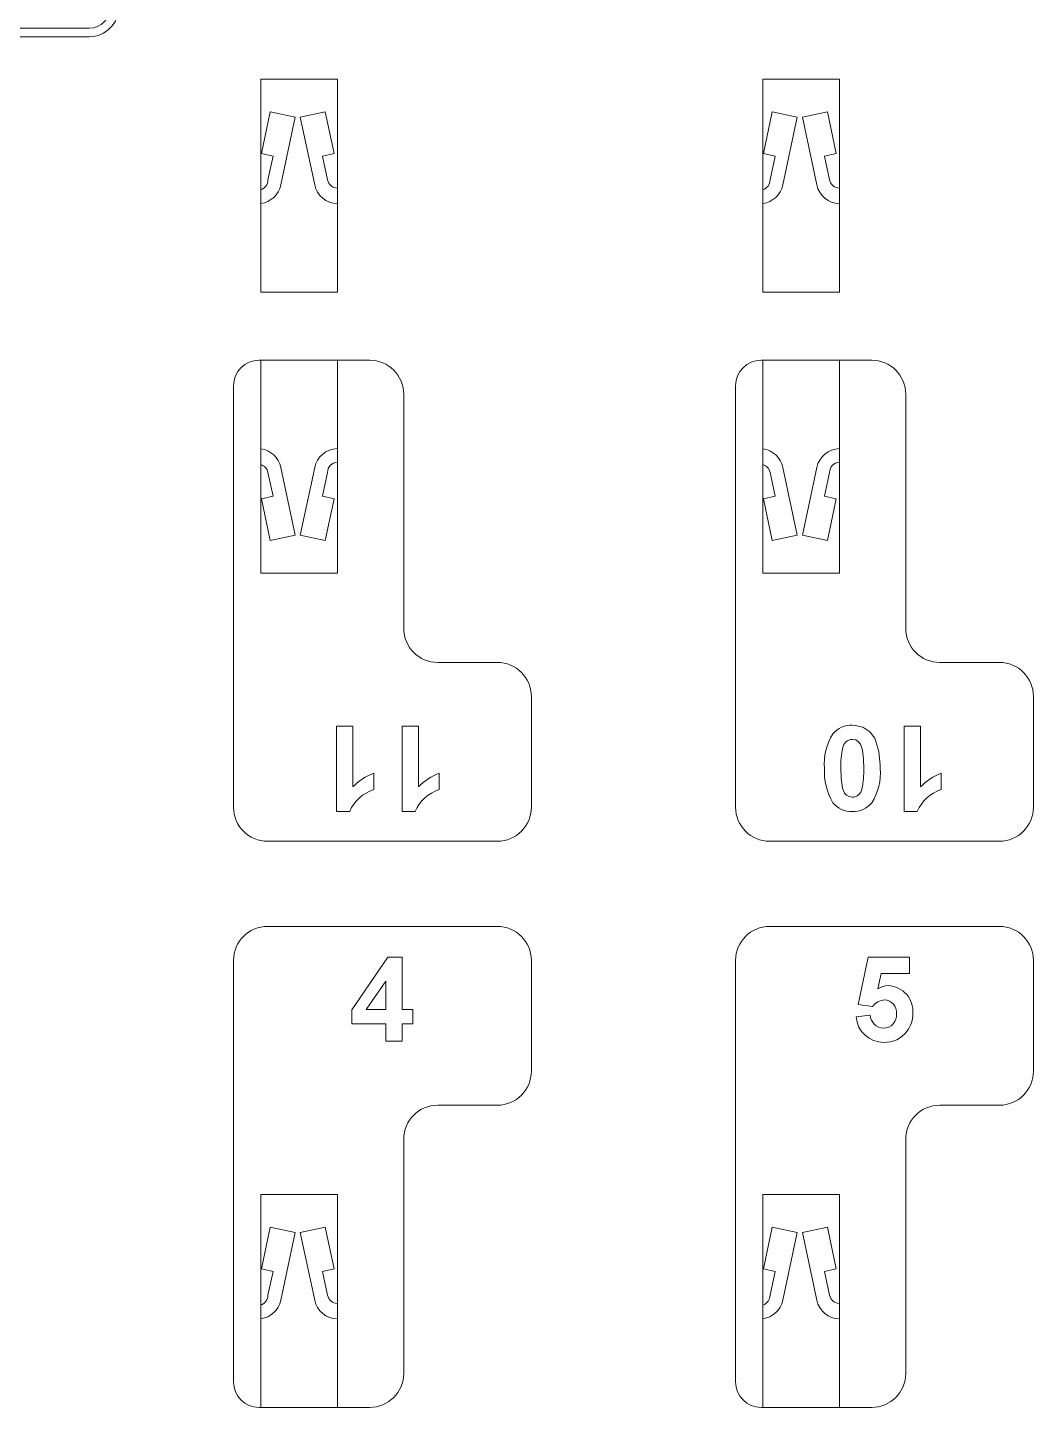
# Model space of a CAD drawing. Header units: inches. Extents: x 0.3 to 10.6, y 0.4 to 8.2.
# Drawn here: x 5.929 to 6.717, y 4.704 to 5.784 of the extents above; entities that cross this region are included whole.
import ezdxf

# ---------------------------------------------------------------- set-up
doc = ezdxf.new("R2010")
doc.units = ezdxf.units.IN
doc.header["$MEASUREMENT"] = 0

msp = doc.modelspace()

# ---------------------------------------------------------------- linework, layer by layer
at = {"color": 7, "linetype": 'Continuous', "lineweight": 15}
for p, q in [((3.84546, 5.78353), (5.97746, 5.78353)), ((5.97746, 5.77686), (3.8488, 5.77686)), ((6.1118, 5.57686), (6.1118, 5.74353)), ((6.1118, 5.74353), (6.1718, 5.74353)), ((6.1718, 5.74353), (6.1718, 5.57686)), ((6.50513, 5.57686), (6.50513, 5.74353)), ((6.50513, 5.74353), (6.56513, 5.74353)), ((6.56513, 5.74353), (6.56513, 5.57686)), ((6.11923, 5.71794), (6.1123, 5.68533)), ((6.13879, 5.71378), (6.11923, 5.71794)), ((6.16237, 5.71794), (6.14281, 5.71378)), ((6.1693, 5.68533), (6.16237, 5.71794)), ((6.51256, 5.71794), (6.50563, 5.68533)), ((6.53212, 5.71378), (6.51256, 5.71794)), ((6.5557, 5.71794), (6.53614, 5.71378)), ((6.56263, 5.68533), (6.5557, 5.71794)), ((6.12753, 5.66082), (6.13879, 5.71378)), ((6.14281, 5.71378), (6.15406, 5.66082)), ((6.52086, 5.66082), (6.53212, 5.71378)), ((6.53614, 5.71378), (6.5474, 5.66082)), ((6.1123, 5.68533), (6.12142, 5.68339)), ((6.12142, 5.68339), (6.11745, 5.66468)), ((6.16017, 5.68339), (6.1693, 5.68533)), ((6.16415, 5.66468), (6.16017, 5.68339)), ((6.50563, 5.68533), (6.51476, 5.68339)), ((6.51476, 5.68339), (6.51078, 5.66468)), ((6.5535, 5.68339), (6.56263, 5.68533)), ((6.55748, 5.66468), (6.5535, 5.68339)), ((6.1718, 5.57686), (6.1118, 5.57686)), ((6.56513, 5.57686), (6.50513, 5.57686)), ((6.11046, 5.52353), (6.1118, 5.52353)), ((6.1118, 5.35686), (6.1118, 5.52353)), ((6.1118, 5.52353), (6.1718, 5.52353)), ((6.1718, 5.52353), (6.19713, 5.52353)), ((6.1718, 5.52353), (6.1718, 5.35686)), ((6.5038, 5.52353), (6.50513, 5.52353)), ((6.50513, 5.35686), (6.50513, 5.52353)), ((6.50513, 5.52353), (6.56513, 5.52353)), ((6.56513, 5.52353), (6.59046, 5.52353)), ((6.56513, 5.52353), (6.56513, 5.35686)), ((6.09046, 5.17353), (6.09046, 5.50353)), ((6.4838, 5.17353), (6.4838, 5.50353)), ((6.2238, 5.49686), (6.2238, 5.31353)), ((6.61713, 5.49686), (6.61713, 5.31353)), ((6.11745, 5.43571), (6.12142, 5.417)), ((6.13879, 5.38661), (6.12753, 5.43958)), ((6.15406, 5.43958), (6.14281, 5.38661)), ((6.16017, 5.417), (6.16415, 5.43571)), ((6.51078, 5.43571), (6.51476, 5.417)), ((6.53212, 5.38661), (6.52086, 5.43958)), ((6.5474, 5.43958), (6.53614, 5.38661)), ((6.5535, 5.417), (6.55748, 5.43571)), ((6.12142, 5.417), (6.1123, 5.41506)), ((6.1123, 5.41506), (6.11923, 5.38246)), ((6.1693, 5.41506), (6.16017, 5.417)), ((6.16237, 5.38246), (6.1693, 5.41506)), ((6.51476, 5.417), (6.50563, 5.41506)), ((6.50563, 5.41506), (6.51256, 5.38246)), ((6.56263, 5.41506), (6.5535, 5.417)), ((6.5557, 5.38246), (6.56263, 5.41506)), ((6.11923, 5.38246), (6.13879, 5.38661)), ((6.14281, 5.38661), (6.16237, 5.38246)), ((6.51256, 5.38246), (6.53212, 5.38661)), ((6.53614, 5.38661), (6.5557, 5.38246)), ((6.1718, 5.35686), (6.1118, 5.35686)), ((6.56513, 5.35686), (6.50513, 5.35686)), ((6.25046, 5.28686), (6.29713, 5.28686)), ((6.6438, 5.28686), (6.69046, 5.28686)), ((6.3238, 5.2602), (6.3238, 5.17353)), ((6.71713, 5.2602), (6.71713, 5.17353)), ((6.18405, 5.23686), (6.17123, 5.23686)), ((6.17123, 5.23686), (6.17123, 5.1702)), ((6.18405, 5.1894), (6.18405, 5.23686)), ((6.22252, 5.23686), (6.22252, 5.1702)), ((6.23534, 5.23686), (6.22252, 5.23686)), ((6.23534, 5.1894), (6.23534, 5.23686)), ((6.62867, 5.23686), (6.61585, 5.23686)), ((6.61585, 5.23686), (6.61585, 5.1702)), ((6.62867, 5.1894), (6.62867, 5.23686)), ((6.20029, 5.18729), (6.20029, 5.20011)), ((6.25157, 5.18729), (6.25157, 5.20011)), ((6.64491, 5.18729), (6.64491, 5.20011)), ((6.17123, 5.1702), (6.18152, 5.1702)), ((6.22252, 5.1702), (6.2328, 5.1702)), ((6.61585, 5.1702), (6.62613, 5.1702)), ((6.29713, 5.14686), (6.11713, 5.14686)), ((6.69046, 5.14686), (6.51046, 5.14686)), ((6.11713, 5.0802), (6.29713, 5.0802)), ((6.51046, 5.0802), (6.69046, 5.0802)), ((6.09046, 4.72353), (6.09046, 5.05353)), ((6.21139, 5.05601), (6.1832, 5.01494)), ((6.22252, 5.05601), (6.21139, 5.05601)), ((6.22252, 5.01498), (6.22252, 5.05601)), ((6.3238, 5.05353), (6.3238, 4.96686)), ((6.4838, 4.72353), (6.4838, 5.05353)), ((6.58764, 5.05601), (6.57995, 5.01912)), ((6.62012, 5.05601), (6.58764, 5.05601)), ((6.62012, 5.04319), (6.62012, 5.05601)), ((6.71713, 5.05353), (6.71713, 4.96686)), ((6.19444, 5.01498), (6.20969, 5.03718)), ((6.20969, 5.03718), (6.20969, 5.01498)), ((6.59531, 5.03129), (6.59793, 5.04319)), ((6.59793, 5.04319), (6.62012, 5.04319)), ((6.1832, 5.01494), (6.1832, 5.00387)), ((6.20969, 5.01498), (6.19444, 5.01498)), ((6.23106, 5.01498), (6.22252, 5.01498)), ((6.23106, 5.00387), (6.23106, 5.01498)), ((6.57995, 5.01912), (6.59114, 5.01755)), ((6.1832, 5.00387), (6.20969, 5.00387)), ((6.20969, 5.00387), (6.20969, 4.9902)), ((6.22252, 5.00387), (6.23106, 5.00387)), ((6.22252, 4.9902), (6.22252, 5.00387)), ((6.58935, 5.01071), (6.57824, 5.00927)), ((6.20969, 4.9902), (6.22252, 4.9902)), ((6.29713, 4.9402), (6.25046, 4.9402)), ((6.69046, 4.9402), (6.6438, 4.9402)), ((6.2238, 4.91353), (6.2238, 4.7302)), ((6.61713, 4.91353), (6.61713, 4.7302)), ((6.1118, 4.8702), (6.1718, 4.8702)), ((6.1118, 4.70353), (6.1118, 4.8702)), ((6.1718, 4.8702), (6.1718, 4.70353)), ((6.50513, 4.8702), (6.56513, 4.8702)), ((6.50513, 4.70353), (6.50513, 4.8702)), ((6.56513, 4.8702), (6.56513, 4.70353)), ((6.11923, 4.8446), (6.1123, 4.812)), ((6.13879, 4.84045), (6.11923, 4.8446)), ((6.16237, 4.8446), (6.14281, 4.84045)), ((6.1693, 4.812), (6.16237, 4.8446)), ((6.51256, 4.8446), (6.50563, 4.812)), ((6.53212, 4.84045), (6.51256, 4.8446)), ((6.5557, 4.8446), (6.53614, 4.84045)), ((6.56263, 4.812), (6.5557, 4.8446)), ((6.12753, 4.78749), (6.13879, 4.84045)), ((6.14281, 4.84045), (6.15406, 4.78749)), ((6.52086, 4.78749), (6.53212, 4.84045)), ((6.53614, 4.84045), (6.5474, 4.78749)), ((6.1123, 4.812), (6.12142, 4.81006)), ((6.12142, 4.81006), (6.11745, 4.79135)), ((6.16017, 4.81006), (6.1693, 4.812)), ((6.16415, 4.79135), (6.16017, 4.81006)), ((6.50563, 4.812), (6.51476, 4.81006)), ((6.51476, 4.81006), (6.51078, 4.79135)), ((6.5535, 4.81006), (6.56263, 4.812)), ((6.55748, 4.79135), (6.5535, 4.81006)), ((6.1118, 4.70353), (6.11046, 4.70353)), ((6.1718, 4.70353), (6.1118, 4.70353)), ((6.19713, 4.70353), (6.1718, 4.70353)), ((6.50513, 4.70353), (6.5038, 4.70353)), ((6.56513, 4.70353), (6.50513, 4.70353)), ((6.59046, 4.70353), (6.56513, 4.70353))]:
    msp.add_line(p, q, dxfattribs=at)
at = {"color": 7, "linetype": 'Continuous', "lineweight": 15, "flags": 128}
for points in [[(6.59705, 5.20385), (6.59701, 5.20652), (6.59609, 5.21717), (6.59291, 5.22745), (6.58892, 5.23258), (6.58348, 5.23614), (6.57738, 5.23762), (6.57525, 5.23772)], [(6.57525, 5.22661), (6.5779, 5.22616), (6.58022, 5.22476), (6.58159, 5.22291), (6.58329, 5.21817), (6.58407, 5.21114), (6.58422, 5.20398)], [(6.57525, 5.18131), (6.5726, 5.18177), (6.57068, 5.18282), (6.56924, 5.18449), (6.56753, 5.1885), (6.56648, 5.19613), (6.56628, 5.20398)]]:
    msp.add_lwpolyline(points, dxfattribs=at)
at = {"color": 7, "linetype": 'Continuous', "lineweight": 15}
for centre, radius, start, end in [((5.97746, 5.8002), 0.02333, 270, 0), ((5.97746, 5.8002), 0.01667, 270, 0), ((6.10946, 5.66468), 0.00799, 287.03872, 0), ((6.17214, 5.66638), 0.00817, 192, 267.60308), ((6.50279, 5.66468), 0.00799, 287.03872, 0), ((6.56547, 5.66638), 0.00817, 192, 267.60308), ((6.10937, 5.66468), 0.01857, 277.51899, 348), ((6.17223, 5.66468), 0.01857, 192, 268.67324), ((6.5027, 5.66468), 0.01857, 277.51899, 348), ((6.56556, 5.66468), 0.01857, 192, 268.67324), ((6.11046, 5.50353), 0.02, 90, 180), ((6.19713, 5.49686), 0.02667, 0, 90), ((6.5038, 5.50353), 0.02, 90, 180), ((6.59046, 5.49686), 0.02667, 0, 90), ((6.10937, 5.43571), 0.01857, 12, 82.48101), ((6.17223, 5.43571), 0.01857, 91.32676, 168), ((6.5027, 5.43571), 0.01857, 12, 82.48101), ((6.56556, 5.43571), 0.01857, 91.32676, 168), ((6.10946, 5.43402), 0.00817, 12, 73.34461), ((6.17214, 5.43571), 0.00799, 92.4505, 180), ((6.50279, 5.43402), 0.00817, 12, 73.34461), ((6.56547, 5.43571), 0.00799, 92.4505, 180), ((6.25046, 5.31353), 0.02667, 180, 270), ((6.6438, 5.31353), 0.02667, 180, 270), ((6.29713, 5.2602), 0.02667, 0, 90), ((6.69046, 5.2602), 0.02667, 0, 90), ((6.59598, 5.20787), 0.0427, 147.28484, 185.21757), ((6.57452, 5.21891), 0.01883, 87.78877, 140.23905), ((6.63569, 5.20592), 0.06944, 168.24686, 181.59599), ((6.57544, 5.21876), 0.00785, 91.40486, 170.46271), ((6.2151, 5.15999), 0.04277, 110.26109, 136.55175), ((6.26639, 5.15999), 0.04277, 110.26131, 136.55169), ((6.60112, 5.2013), 0.04774, 176.77911, 210.53014), ((6.51421, 5.20206), 0.07004, 348.29932, 1.577), ((6.55474, 5.19998), 0.04248, 327.19666, 5.22692), ((6.65972, 5.15999), 0.04277, 110.26126, 136.55159), ((6.20955, 5.15826), 0.03047, 107.68792, 156.94055), ((6.26083, 5.15826), 0.03047, 107.68816, 156.94039), ((6.57507, 5.18914), 0.00783, 271.30102, 350.56617), ((6.65417, 5.15826), 0.03047, 107.68808, 156.94032), ((6.57448, 5.18888), 0.0187, 219.25941, 272.36016), ((6.57598, 5.189), 0.01881, 267.77022, 320.25746), ((6.11713, 5.17353), 0.02667, 180, 270), ((6.29713, 5.17353), 0.02667, 270, 0), ((6.51046, 5.17353), 0.02667, 180, 270), ((6.69046, 5.17353), 0.02667, 270, 0), ((6.11713, 5.05353), 0.02667, 90, 180), ((6.29713, 5.05353), 0.02667, 0, 90), ((6.51046, 5.05353), 0.02667, 90, 180), ((6.69046, 5.05353), 0.02667, 0, 90), ((6.60373, 5.01835), 0.01544, 90.71735, 123.05607), ((6.60257, 5.01364), 0.02017, 355.84187, 87.25792), ((6.60113, 5.01043), 0.01226, 93.04206, 144.52321), ((6.60019, 5.01295), 0.00973, 353.82, 88.29987), ((6.59978, 5.01095), 0.02161, 184.46184, 270.73999), ((6.60005, 5.01115), 0.01071, 182.3477, 267.20293), ((6.59948, 5.01088), 0.01043, 270.24653, 5.58018), ((6.59944, 5.01197), 0.02325, 322.81025, 0.51321), ((6.60073, 5.01092), 0.02159, 268.23844, 322.96006), ((6.29713, 4.96686), 0.02667, 270, 0), ((6.69046, 4.96686), 0.02667, 270, 0), ((6.25046, 4.91353), 0.02667, 90, 180), ((6.6438, 4.91353), 0.02667, 90, 180), ((6.10946, 4.79135), 0.00799, 287.03872, 360), ((6.10937, 4.79135), 0.01857, 277.51899, 348), ((6.17223, 4.79135), 0.01857, 192, 268.67324), ((6.17214, 4.79305), 0.00817, 192, 267.60308), ((6.50279, 4.79135), 0.00799, 287.03872, 0), ((6.5027, 4.79135), 0.01857, 277.51899, 348), ((6.56556, 4.79135), 0.01857, 192, 268.67324), ((6.56547, 4.79305), 0.00817, 192, 267.60308), ((6.11046, 4.72353), 0.02, 180, 270), ((6.19713, 4.7302), 0.02667, 270, 0), ((6.5038, 4.72353), 0.02, 180, 270), ((6.59046, 4.7302), 0.02667, 270, 0)]:
    msp.add_arc(centre, radius, start, end, dxfattribs=at)

doc.saveas('drawing.dxf')
